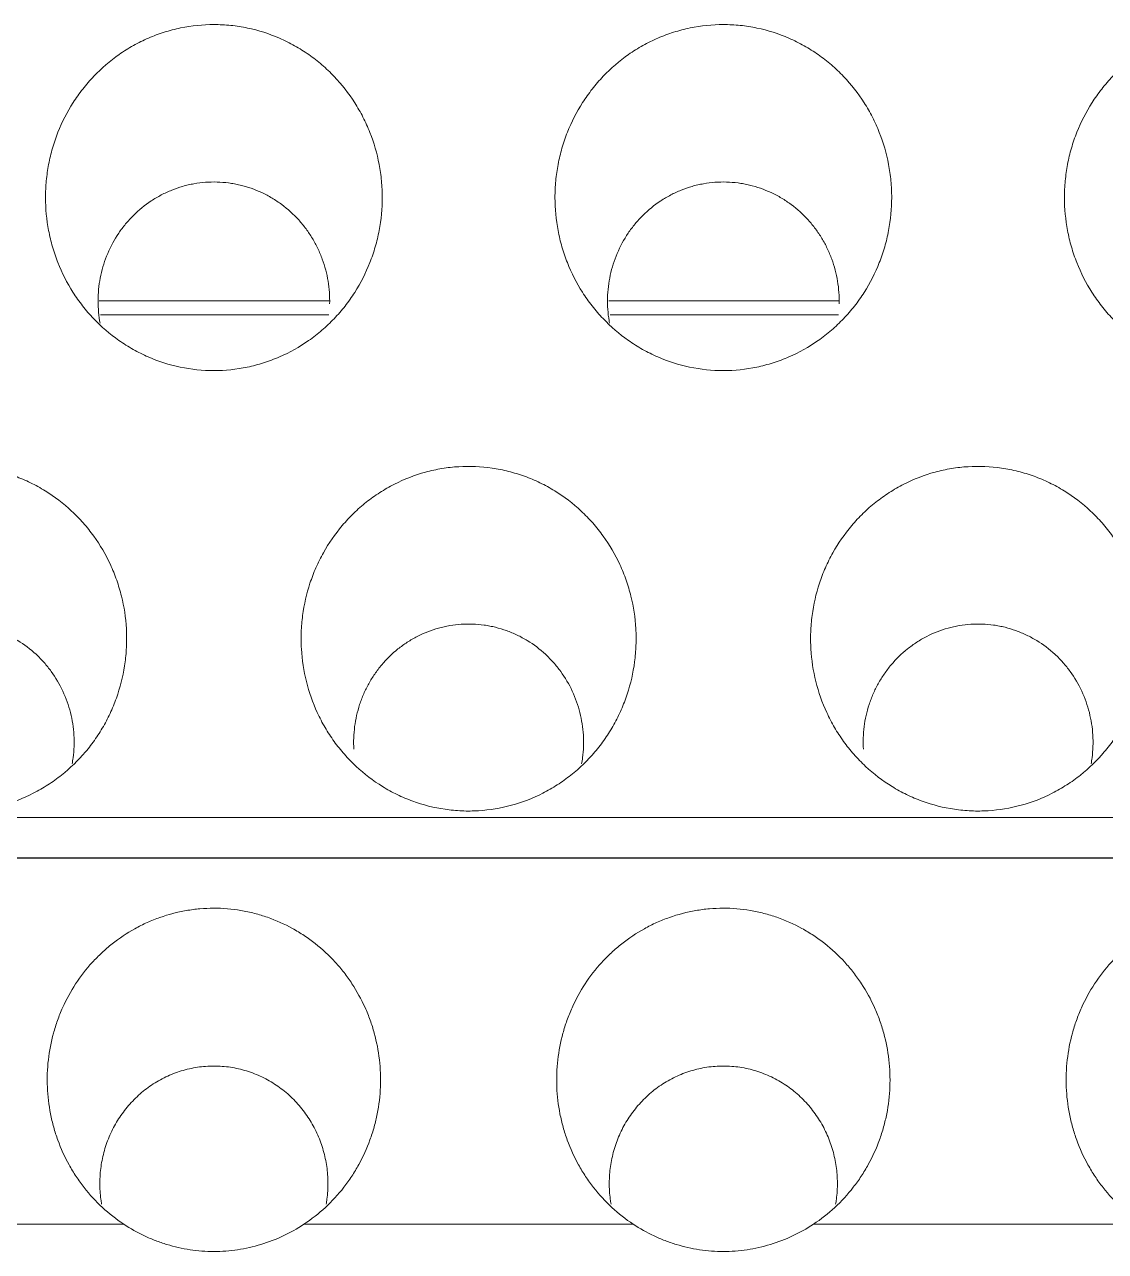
# Model space of a CAD drawing. Header units: inches. Extents: x 3778 to 56227, y -16914 to 35091.
# Drawn here: x 42400.6 to 42406.94, y -12661.26 to -12654.06 of the extents above; entities that cross this region are included whole.
import ezdxf

# ---------------------------------------------------------------- set-up
doc = ezdxf.new("R2010")
doc.units = ezdxf.units.IN
doc.header["$LTSCALE"] = 100
doc.header["$MEASUREMENT"] = 0
doc.linetypes.add('DH-HID2', pattern=[1.2, 0.8, -0.4])
doc.layers.add('2-con', color=2, linetype='Continuous')
doc.layers.add('FU-FURM', color=251, linetype='DH-HID2')
doc.layers.add('mark-B', color=2, linetype='Continuous', lineweight=20)

# ---------------------------------------------------------------- blocks, each defined once
blk = doc.blocks.new('cjscjdeh')
at = {"layer": 'FU-FURM', "color": 8}
blk.add_line((149349.5168, 68184.8848), (151549.5168, 68184.8848), dxfattribs=at)
blk = doc.blocks.new('무풍1WAY 대형')
at = {"layer": 'mark-B'}
for p, q in [((289.2596, -420.2368), (-384.8363, -420.2368)), ((278.6738, -423.1851), (280.0119, -423.1851)), ((281.6615, -423.1851), (282.9996, -423.1851)), ((280.0201, -423.2677), (278.6698, -423.2677)), ((283.0075, -423.2677), (281.6572, -423.2677))]:
    blk.add_line(p, q, dxfattribs=at)
for points, knots in [([(279.8761, -417.8514), (279.8375, -417.8259), (279.797, -417.8031), (279.7335, -417.7731), (279.7118, -417.7639), (279.6682, -417.7471), (279.6461, -417.7395), (279.5795, -417.7194), (279.5342, -417.7092), (279.465, -417.6989), (279.4417, -417.6963), (279.3947, -417.6928), (279.3713, -417.6919), (279.3013, -417.6919), (279.2549, -417.6954), (279.1859, -417.7056), (279.163, -417.7099), (279.1173, -417.7201), (279.0945, -417.7261), (279.0272, -417.7465), (278.9404, -417.78), (278.8593, -417.8255), (278.8201, -417.8514)], [0, 0, 0, 0, 0.125, 0.125, 0.1875, 0.1875, 0.25, 0.25, 0.375, 0.375, 0.4375, 0.4375, 0.5, 0.5, 0.625, 0.625, 0.6875, 0.6875, 0.75, 0.75, 0.875, 1, 1, 1, 1]), ([(282.8637, -417.8514), (282.8251, -417.8259), (282.7846, -417.8031), (282.721, -417.7731), (282.6993, -417.7639), (282.6557, -417.7471), (282.6337, -417.7395), (282.567, -417.7194), (282.5217, -417.7092), (282.4525, -417.6989), (282.4293, -417.6963), (282.3823, -417.6928), (282.3588, -417.6919), (282.2888, -417.6919), (282.2425, -417.6954), (282.1734, -417.7056), (282.1505, -417.7099), (282.1049, -417.7201), (282.082, -417.7261), (282.0147, -417.7465), (281.9279, -417.78), (281.8468, -417.8255), (281.8077, -417.8514)], [0, 0, 0, 0, 0.125, 0.125, 0.1875, 0.1875, 0.25, 0.25, 0.375, 0.375, 0.4375, 0.4375, 0.5, 0.5, 0.625, 0.625, 0.6875, 0.6875, 0.75, 0.75, 0.875, 1, 1, 1, 1]), ([(276.8886, -417.8514), (276.9336, -417.8812), (276.9754, -417.9141), (277.0529, -417.986), (277.0887, -418.0249), (277.1378, -418.0876), (277.1535, -418.1094), (277.1831, -418.1541), (277.1969, -418.177), (277.2355, -418.2467), (277.2574, -418.2949), (277.2847, -418.3697), (277.2928, -418.3951), (277.3072, -418.4466), (277.3133, -418.4726), (277.3287, -418.5507), (277.3349, -418.6032), (277.3381, -418.6825), (277.3382, -418.709), (277.3363, -418.7623), (277.3343, -418.789), (277.3253, -418.8683), (277.3153, -418.9202), (277.2944, -418.9967), (277.2865, -419.0219), (277.273, -419.0594), (277.2683, -419.0719), (277.2583, -419.0966), (277.2531, -419.109), (277.2256, -419.17), (277.2001, -419.2166), (277.1422, -419.3051), (277.1098, -419.3472), (277.0646, -419.3967), (277.0554, -419.4065), (277.0365, -419.4256), (277.0077, -419.4536), (276.9775, -419.4796), (276.915, -419.5291), (276.8708, -419.5587), (276.8004, -419.5977), (276.7762, -419.6098), (276.7272, -419.6319), (276.7023, -419.6418), (276.6268, -419.6684), (276.5752, -419.6819), (276.5091, -419.6933), (276.4958, -419.6953), (276.469, -419.6988), (276.4555, -419.7003), (276.4152, -419.7037), (276.3884, -419.7049), (276.3082, -419.705), (276.255, -419.7006), (276.1888, -419.6894), (276.1756, -419.6868), (276.1492, -419.6812), (276.136, -419.6781), (276.0969, -419.668), (276.0712, -419.6602), (275.9956, -419.6337), (275.9469, -419.612), (275.8764, -419.5732), (275.8532, -419.5591), (275.8085, -419.5294), (275.7868, -419.5137), (275.7241, -419.4642), (275.6852, -419.428), (275.631, -419.3688), (275.6137, -419.3482), (275.5808, -419.3059), (275.5653, -419.2842), (275.5217, -419.2177), (275.4961, -419.1712), (275.4688, -419.1105), (275.4635, -419.0983), (275.4535, -419.0735), (275.4487, -419.0609), (275.4351, -419.0232), (275.4271, -418.9979), (275.4061, -418.9212), (275.396, -418.8693), (275.387, -418.7903), (275.385, -418.7638), (275.383, -418.7103), (275.383, -418.6836), (275.3862, -418.6041), (275.3923, -418.5517), (275.4076, -418.4738), (275.4137, -418.448), (275.4279, -418.3966), (275.4361, -418.371), (275.4634, -418.2959), (275.4852, -418.2477), (275.5236, -418.1782), (275.5373, -418.1555), (275.5592, -418.1221), (275.5668, -418.1112), (275.5824, -418.0894), (275.5904, -418.0786), (275.6317, -418.0257), (275.6677, -417.9865), (275.7457, -417.9142), (275.7876, -417.8812), (275.8326, -417.8514)], [0, 0, 0, 0, 0.03125, 0.03125, 0.0625, 0.0625, 0.078125, 0.078125, 0.09375, 0.09375, 0.125, 0.125, 0.140625, 0.140625, 0.15625, 0.15625, 0.1875, 0.1875, 0.203125, 0.203125, 0.21875, 0.21875, 0.25, 0.25, 0.265625, 0.265625, 0.273438, 0.273438, 0.28125, 0.28125, 0.3125, 0.3125, 0.34375, 0.34375, 0.351563, 0.351563, 0.359375, 0.375, 0.375, 0.40625, 0.40625, 0.421875, 0.421875, 0.4375, 0.4375, 0.46875, 0.46875, 0.476562, 0.476562, 0.484375, 0.484375, 0.5, 0.5, 0.53125, 0.53125, 0.539062, 0.539062, 0.546875, 0.546875, 0.5625, 0.5625, 0.59375, 0.59375, 0.609375, 0.609375, 0.625, 0.625, 0.65625, 0.65625, 0.671875, 0.671875, 0.6875, 0.6875, 0.71875, 0.71875, 0.726562, 0.726562, 0.734375, 0.734375, 0.75, 0.75, 0.78125, 0.78125, 0.796875, 0.796875, 0.8125, 0.8125, 0.84375, 0.84375, 0.859375, 0.859375, 0.875, 0.875, 0.90625, 0.90625, 0.921875, 0.921875, 0.929687, 0.929687, 0.9375, 0.9375, 0.96875, 0.96875, 1, 1, 1, 1]), ([(279.8761, -417.8514), (279.9212, -417.8812), (279.9629, -417.9141), (280.0405, -417.986), (280.0762, -418.0249), (280.1254, -418.0876), (280.141, -418.1094), (280.1706, -418.1541), (280.1844, -418.177), (280.223, -418.2467), (280.2449, -418.2949), (280.2722, -418.3697), (280.2804, -418.3951), (280.2947, -418.4466), (280.3009, -418.4726), (280.3163, -418.5507), (280.3224, -418.6032), (280.3257, -418.6825), (280.3258, -418.709), (280.3239, -418.7623), (280.3219, -418.789), (280.3129, -418.8683), (280.3029, -418.9202), (280.282, -418.9967), (280.274, -419.0219), (280.2606, -419.0594), (280.2559, -419.0719), (280.2459, -419.0966), (280.2406, -419.109), (280.2132, -419.17), (280.1877, -419.2166), (280.1297, -419.3051), (280.0973, -419.3472), (280.0522, -419.3967), (280.0429, -419.4065), (280.0241, -419.4256), (279.9953, -419.4536), (279.965, -419.4796), (279.9025, -419.5291), (279.8583, -419.5587), (279.788, -419.5977), (279.7637, -419.6098), (279.7147, -419.6319), (279.6899, -419.6418), (279.6144, -419.6684), (279.5628, -419.6819), (279.4967, -419.6933), (279.4834, -419.6953), (279.4566, -419.6988), (279.4431, -419.7003), (279.4028, -419.7037), (279.376, -419.7049), (279.2958, -419.705), (279.2426, -419.7006), (279.1764, -419.6894), (279.1631, -419.6868), (279.1367, -419.6812), (279.1235, -419.6781), (279.0844, -419.668), (279.0588, -419.6602), (278.9831, -419.6337), (278.9344, -419.612), (278.8639, -419.5732), (278.8408, -419.5591), (278.796, -419.5294), (278.7744, -419.5137), (278.7117, -419.4642), (278.6727, -419.428), (278.6186, -419.3688), (278.6012, -419.3482), (278.5684, -419.3059), (278.5529, -419.2842), (278.5092, -419.2177), (278.4837, -419.1712), (278.4563, -419.1105), (278.4511, -419.0983), (278.441, -419.0735), (278.4363, -419.0609), (278.4227, -419.0232), (278.4147, -418.9979), (278.3936, -418.9212), (278.3836, -418.8693), (278.3745, -418.7903), (278.3725, -418.7638), (278.3705, -418.7103), (278.3706, -418.6836), (278.3737, -418.6041), (278.3799, -418.5517), (278.3951, -418.4738), (278.4012, -418.448), (278.4154, -418.3966), (278.4236, -418.371), (278.4509, -418.2959), (278.4728, -418.2477), (278.5111, -418.1782), (278.5248, -418.1555), (278.5468, -418.1221), (278.5543, -418.1112), (278.5699, -418.0894), (278.578, -418.0786), (278.6193, -418.0257), (278.6553, -417.9865), (278.7332, -417.9142), (278.7751, -417.8812), (278.8201, -417.8514)], [0, 0, 0, 0, 0.03125, 0.03125, 0.0625, 0.0625, 0.078125, 0.078125, 0.09375, 0.09375, 0.125, 0.125, 0.140625, 0.140625, 0.15625, 0.15625, 0.1875, 0.1875, 0.203125, 0.203125, 0.21875, 0.21875, 0.25, 0.25, 0.265625, 0.265625, 0.273438, 0.273438, 0.28125, 0.28125, 0.3125, 0.3125, 0.34375, 0.34375, 0.351563, 0.351563, 0.359375, 0.375, 0.375, 0.40625, 0.40625, 0.421875, 0.421875, 0.4375, 0.4375, 0.46875, 0.46875, 0.476563, 0.476563, 0.484375, 0.484375, 0.5, 0.5, 0.53125, 0.53125, 0.539062, 0.539062, 0.546875, 0.546875, 0.5625, 0.5625, 0.59375, 0.59375, 0.609375, 0.609375, 0.625, 0.625, 0.65625, 0.65625, 0.671875, 0.671875, 0.6875, 0.6875, 0.71875, 0.71875, 0.726562, 0.726562, 0.734375, 0.734375, 0.75, 0.75, 0.78125, 0.78125, 0.796875, 0.796875, 0.8125, 0.8125, 0.84375, 0.84375, 0.859375, 0.859375, 0.875, 0.875, 0.90625, 0.90625, 0.921875, 0.921875, 0.929687, 0.929687, 0.9375, 0.9375, 0.96875, 0.96875, 1, 1, 1, 1]), ([(282.8637, -417.8514), (282.9087, -417.8812), (282.9505, -417.9141), (283.028, -417.986), (283.0638, -418.0249), (283.1129, -418.0876), (283.1286, -418.1094), (283.1582, -418.1541), (283.172, -418.177), (283.2106, -418.2467), (283.2325, -418.2949), (283.2598, -418.3697), (283.2679, -418.3951), (283.2823, -418.4466), (283.2884, -418.4726), (283.3038, -418.5507), (283.31, -418.6032), (283.3132, -418.6825), (283.3133, -418.709), (283.3114, -418.7623), (283.3094, -418.789), (283.3004, -418.8683), (283.2904, -418.9202), (283.2695, -418.9967), (283.2616, -419.0219), (283.2481, -419.0594), (283.2434, -419.0719), (283.2334, -419.0966), (283.2282, -419.109), (283.2007, -419.17), (283.1752, -419.2166), (283.1173, -419.3051), (283.0849, -419.3472), (283.0397, -419.3967), (283.0305, -419.4065), (283.0116, -419.4256), (282.9828, -419.4536), (282.9526, -419.4796), (282.8901, -419.5291), (282.8459, -419.5587), (282.7755, -419.5977), (282.7513, -419.6098), (282.7023, -419.6319), (282.6774, -419.6418), (282.6019, -419.6684), (282.5503, -419.6819), (282.4842, -419.6933), (282.4709, -419.6953), (282.4441, -419.6988), (282.4306, -419.7003), (282.3903, -419.7037), (282.3635, -419.7049), (282.2833, -419.705), (282.2301, -419.7006), (282.1639, -419.6894), (282.1507, -419.6868), (282.1243, -419.6812), (282.1111, -419.6781), (282.0719, -419.668), (282.0463, -419.6602), (281.9707, -419.6337), (281.9219, -419.612), (281.8515, -419.5732), (281.8283, -419.5591), (281.7836, -419.5294), (281.7619, -419.5137), (281.6992, -419.4642), (281.6603, -419.428), (281.6061, -419.3688), (281.5888, -419.3482), (281.5559, -419.3059), (281.5404, -419.2842), (281.4967, -419.2177), (281.4712, -419.1712), (281.4439, -419.1105), (281.4386, -419.0983), (281.4286, -419.0735), (281.4238, -419.0609), (281.4102, -419.0232), (281.4022, -418.9979), (281.3812, -418.9212), (281.3711, -418.8693), (281.3621, -418.7903), (281.3601, -418.7638), (281.3581, -418.7103), (281.3581, -418.6836), (281.3613, -418.6041), (281.3674, -418.5517), (281.3827, -418.4738), (281.3888, -418.448), (281.403, -418.3966), (281.4112, -418.371), (281.4385, -418.2959), (281.4603, -418.2477), (281.4987, -418.1782), (281.5124, -418.1555), (281.5343, -418.1221), (281.5419, -418.1112), (281.5575, -418.0894), (281.5655, -418.0786), (281.6068, -418.0257), (281.6428, -417.9865), (281.7208, -417.9142), (281.7627, -417.8812), (281.8077, -417.8514)], [0, 0, 0, 0, 0.03125, 0.03125, 0.0625, 0.0625, 0.078125, 0.078125, 0.09375, 0.09375, 0.125, 0.125, 0.140625, 0.140625, 0.15625, 0.15625, 0.1875, 0.1875, 0.203125, 0.203125, 0.21875, 0.21875, 0.25, 0.25, 0.265625, 0.265625, 0.273437, 0.273437, 0.28125, 0.28125, 0.3125, 0.3125, 0.34375, 0.34375, 0.351562, 0.351562, 0.359375, 0.375, 0.375, 0.40625, 0.40625, 0.421875, 0.421875, 0.4375, 0.4375, 0.46875, 0.46875, 0.476562, 0.476562, 0.484375, 0.484375, 0.5, 0.5, 0.53125, 0.53125, 0.539063, 0.539063, 0.546875, 0.546875, 0.5625, 0.5625, 0.59375, 0.59375, 0.609375, 0.609375, 0.625, 0.625, 0.65625, 0.65625, 0.671875, 0.671875, 0.6875, 0.6875, 0.71875, 0.71875, 0.726563, 0.726563, 0.734375, 0.734375, 0.75, 0.75, 0.78125, 0.78125, 0.796875, 0.796875, 0.8125, 0.8125, 0.84375, 0.84375, 0.859375, 0.859375, 0.875, 0.875, 0.90625, 0.90625, 0.921875, 0.921875, 0.929688, 0.929688, 0.9375, 0.9375, 0.96875, 0.96875, 1, 1, 1, 1]), ([(278.6897, -417.969), (278.688, -417.9789), (278.6865, -417.9889), (278.6811, -418.0306), (278.6791, -418.0625), (278.6794, -418.1103), (278.68, -418.1263), (278.6823, -418.1583), (278.6841, -418.1744), (278.6909, -418.2223), (278.7042, -418.2849), (278.7258, -418.345), (278.7452, -418.3891), (278.7522, -418.4037), (278.7672, -418.4323), (278.7752, -418.4463), (278.8004, -418.4872), (278.8191, -418.5132), (278.8497, -418.5502), (278.8604, -418.5622), (278.8827, -418.5854), (278.8943, -418.5968), (278.9304, -418.6295), (278.9811, -418.6691), (279.0369, -418.7011), (279.0807, -418.7221), (279.0957, -418.7286), (279.126, -418.7404), (279.1412, -418.7458), (279.1875, -418.76), (279.2189, -418.7672), (279.2668, -418.7744), (279.2829, -418.7763), (279.3154, -418.7787), (279.3317, -418.7793), (279.3804, -418.7793), (279.4125, -418.7769), (279.4604, -418.7698), (279.4763, -418.7668), (279.5079, -418.7596), (279.5237, -418.7554), (279.5704, -418.7411), (279.6305, -418.7175), (279.6865, -418.6856), (279.727, -418.6584), (279.7402, -418.6488), (279.7656, -418.6289), (279.7779, -418.6186), (279.8137, -418.5862), (279.8359, -418.563), (279.8667, -418.5258), (279.8767, -418.513), (279.8955, -418.4867), (279.9045, -418.4733), (279.9297, -418.4323), (279.9446, -418.404), (279.9639, -418.36), (279.9698, -418.3451), (279.9808, -418.3148), (279.9857, -418.2993), (279.9989, -418.2529), (280.0121, -418.1903), (280.0168, -418.1266), (280.0171, -418.0783), (280.0166, -418.0621), (280.0146, -418.03), (280.0131, -418.0141), (280.0098, -417.9888), (280.0083, -417.9793), (280.0067, -417.9699)], [0, 0, 0, 0, 0.012778, 0.012778, 0.053406, 0.053406, 0.07372, 0.07372, 0.094034, 0.094034, 0.134662, 0.175291, 0.175291, 0.195605, 0.195605, 0.215919, 0.215919, 0.256547, 0.256547, 0.276861, 0.276861, 0.297175, 0.297175, 0.337803, 0.378431, 0.378431, 0.398745, 0.398745, 0.419059, 0.419059, 0.459688, 0.459688, 0.480002, 0.480002, 0.500316, 0.500316, 0.540944, 0.540944, 0.561258, 0.561258, 0.581572, 0.581572, 0.6222, 0.662828, 0.662828, 0.683142, 0.683142, 0.703456, 0.703456, 0.744085, 0.744085, 0.764399, 0.764399, 0.784713, 0.784713, 0.825341, 0.825341, 0.845655, 0.845655, 0.865969, 0.865969, 0.906597, 0.947225, 0.947225, 0.967539, 0.967539, 0.987853, 0.987853, 1, 1, 1, 1]), ([(281.6773, -417.969), (281.6755, -417.979), (281.674, -417.9889), (281.6686, -418.0306), (281.6666, -418.0625), (281.6669, -418.1103), (281.6675, -418.1263), (281.6699, -418.1583), (281.6716, -418.1744), (281.6784, -418.2223), (281.6918, -418.2849), (281.7133, -418.345), (281.7327, -418.3891), (281.7397, -418.4037), (281.7548, -418.4323), (281.7627, -418.4463), (281.788, -418.4872), (281.8066, -418.5132), (281.8373, -418.5502), (281.8479, -418.5622), (281.8702, -418.5854), (281.8819, -418.5968), (281.9179, -418.6295), (281.9686, -418.6691), (282.0244, -418.7011), (282.0682, -418.7221), (282.0832, -418.7286), (282.1135, -418.7404), (282.1288, -418.7458), (282.175, -418.76), (282.2064, -418.7672), (282.2543, -418.7744), (282.2704, -418.7763), (282.3029, -418.7787), (282.3193, -418.7793), (282.3679, -418.7793), (282.4001, -418.7769), (282.4479, -418.7698), (282.4638, -418.7668), (282.4954, -418.7596), (282.5112, -418.7554), (282.5579, -418.7411), (282.6181, -418.7175), (282.6741, -418.6856), (282.7146, -418.6584), (282.7277, -418.6488), (282.7532, -418.6289), (282.7655, -418.6186), (282.8012, -418.5862), (282.8234, -418.563), (282.8543, -418.5258), (282.8642, -418.513), (282.8831, -418.4867), (282.892, -418.4733), (282.9173, -418.4323), (282.9321, -418.404), (282.9514, -418.36), (282.9574, -418.3451), (282.9683, -418.3148), (282.9733, -418.2993), (282.9865, -418.2529), (282.9997, -418.1903), (283.0044, -418.1266), (283.0046, -418.0783), (283.0042, -418.0621), (283.0022, -418.03), (283.0006, -418.0141), (282.9973, -417.9888), (282.9959, -417.9793), (282.9943, -417.9699)], [0, 0, 0, 0, 0.012777, 0.012777, 0.053405, 0.053405, 0.073719, 0.073719, 0.094033, 0.094033, 0.134661, 0.175289, 0.175289, 0.195603, 0.195603, 0.215917, 0.215917, 0.256545, 0.256545, 0.276859, 0.276859, 0.297173, 0.297173, 0.337802, 0.37843, 0.37843, 0.398744, 0.398744, 0.419058, 0.419058, 0.459686, 0.459686, 0.48, 0.48, 0.500314, 0.500314, 0.540942, 0.540942, 0.561256, 0.561256, 0.58157, 0.58157, 0.622198, 0.662826, 0.662826, 0.683141, 0.683141, 0.703455, 0.703455, 0.744083, 0.744083, 0.764397, 0.764397, 0.784711, 0.784711, 0.825339, 0.825339, 0.845653, 0.845653, 0.865967, 0.865967, 0.906595, 0.947223, 0.947223, 0.967537, 0.967537, 0.987851, 0.987851, 1, 1, 1, 1]), ([(278.8349, -421.2256), (278.8311, -421.1602), (278.8213, -421.0964), (278.7902, -420.9718), (278.7689, -420.9109), (278.7347, -420.8368), (278.7274, -420.8221), (278.7123, -420.7931), (278.6887, -420.7503), (278.6445, -420.6824), (278.6041, -420.6317), (278.5719, -420.5951), (278.5608, -420.5831), (278.538, -420.5596), (278.5263, -420.5481), (278.4662, -420.492), (278.4144, -420.4525), (278.3314, -420.4013), (278.3028, -420.3856), (278.2584, -420.3641), (278.2434, -420.3573), (278.213, -420.3444), (278.1977, -420.3384), (278.1207, -420.3103), (278.0575, -420.2943), (277.9764, -420.2825), (277.9601, -420.2805), (277.9273, -420.2774), (277.9107, -420.2763), (277.8613, -420.2742), (277.8285, -420.2746), (277.7307, -420.2806), (277.6661, -420.2912), (277.5384, -420.3261), (277.4775, -420.3497), (277.3903, -420.3941), (277.3619, -420.4104), (277.3204, -420.437), (277.3067, -420.4463), (277.28, -420.4654), (277.2669, -420.4753), (277.203, -420.5261), (277.1563, -420.5714), (277.093, -420.6461), (277.0729, -420.6723), (277.0357, -420.726), (277.0014, -420.7812), (276.9725, -420.8392), (276.9464, -420.8986), (276.9347, -420.929), (276.9038, -421.0223), (276.8895, -421.0855), (276.8768, -421.1816), (276.874, -421.2138), (276.8716, -421.2788), (276.8719, -421.3117), (276.8774, -421.4091), (276.887, -421.4729), (276.9104, -421.5671), (276.9197, -421.5983), (276.936, -421.6446), (276.9418, -421.6599), (276.9541, -421.6901), (276.9605, -421.705), (276.9946, -421.7787), (277.0272, -421.8345), (277.0747, -421.9005), (277.0846, -421.9135), (277.105, -421.9391), (277.1156, -421.9518), (277.1481, -421.9887), (277.1708, -422.012), (277.2421, -422.0785), (277.2937, -422.118), (277.3636, -422.1611), (277.3779, -422.1694), (277.4068, -422.1852), (277.4506, -422.2078), (277.5257, -422.2395), (277.588, -422.2587), (277.6357, -422.2708), (277.6517, -422.2744), (277.6841, -422.2808), (277.7004, -422.2837), (277.782, -422.2955), (277.8473, -422.2982), (277.9452, -422.2922), (277.9779, -422.2886), (278.0432, -422.2777), (278.0753, -422.2707), (278.17, -422.2448), (278.2309, -422.2213), (278.3042, -422.184), (278.3188, -422.1761), (278.3473, -422.1597), (278.3894, -422.1342), (278.4556, -422.0867), (278.5045, -422.0438), (278.5515, -421.9982), (278.5741, -421.9741), (278.6374, -421.8992), (278.6743, -421.8459), (278.7139, -421.775), (278.7215, -421.7606), (278.7361, -421.7313), (278.743, -421.7165), (278.7628, -421.6715), (278.7744, -421.6411), (278.8048, -421.5488), (278.8193, -421.4858), (278.832, -421.3889), (278.8348, -421.3562), (278.8372, -421.2909), (278.8368, -421.2583), (278.8349, -421.2256)], [0, 0, 0, 0, 0.03125, 0.03125, 0.0625, 0.0625, 0.070312, 0.070312, 0.078125, 0.09375, 0.109375, 0.109375, 0.117187, 0.117187, 0.125, 0.125, 0.15625, 0.15625, 0.171875, 0.171875, 0.179687, 0.179687, 0.1875, 0.1875, 0.21875, 0.21875, 0.226562, 0.226562, 0.234375, 0.234375, 0.25, 0.25, 0.28125, 0.28125, 0.3125, 0.3125, 0.328125, 0.328125, 0.335937, 0.335937, 0.34375, 0.34375, 0.375, 0.375, 0.390625, 0.390625, 0.40625, 0.421875, 0.421875, 0.4375, 0.4375, 0.46875, 0.46875, 0.484375, 0.484375, 0.5, 0.5, 0.53125, 0.53125, 0.546875, 0.546875, 0.554687, 0.554687, 0.5625, 0.5625, 0.59375, 0.59375, 0.601562, 0.601562, 0.609375, 0.609375, 0.625, 0.625, 0.65625, 0.65625, 0.664062, 0.664062, 0.671875, 0.6875, 0.703125, 0.703125, 0.710937, 0.710937, 0.71875, 0.71875, 0.75, 0.75, 0.765625, 0.765625, 0.78125, 0.78125, 0.8125, 0.8125, 0.820312, 0.820312, 0.828125, 0.84375, 0.859375, 0.859375, 0.875, 0.875, 0.90625, 0.90625, 0.914062, 0.914062, 0.921875, 0.921875, 0.9375, 0.9375, 0.96875, 0.96875, 0.984375, 0.984375, 1, 1, 1, 1]), ([(281.8225, -421.2256), (281.8187, -421.1602), (281.8089, -421.0964), (281.7778, -420.9718), (281.7565, -420.9109), (281.7222, -420.8368), (281.715, -420.8221), (281.6999, -420.7931), (281.6762, -420.7503), (281.632, -420.6824), (281.5917, -420.6317), (281.5594, -420.5951), (281.5484, -420.5831), (281.5256, -420.5596), (281.5138, -420.5481), (281.4537, -420.492), (281.402, -420.4525), (281.3189, -420.4013), (281.2903, -420.3856), (281.246, -420.3641), (281.2309, -420.3573), (281.2005, -420.3444), (281.1852, -420.3384), (281.1083, -420.3103), (281.045, -420.2943), (280.964, -420.2825), (280.9477, -420.2805), (280.9148, -420.2774), (280.8983, -420.2763), (280.8488, -420.2742), (280.8161, -420.2746), (280.7182, -420.2806), (280.6537, -420.2912), (280.526, -420.3261), (280.465, -420.3497), (280.3778, -420.3941), (280.3494, -420.4104), (280.3079, -420.437), (280.2942, -420.4463), (280.2675, -420.4654), (280.2545, -420.4753), (280.1905, -420.5261), (280.1439, -420.5714), (280.0805, -420.6461), (280.0604, -420.6723), (280.0233, -420.726), (279.9889, -420.7812), (279.9601, -420.8392), (279.9339, -420.8986), (279.9222, -420.929), (279.8914, -421.0223), (279.877, -421.0855), (279.8643, -421.1816), (279.8616, -421.2138), (279.8591, -421.2788), (279.8594, -421.3117), (279.8649, -421.4091), (279.8746, -421.4729), (279.898, -421.5671), (279.9073, -421.5983), (279.9235, -421.6446), (279.9294, -421.6599), (279.9416, -421.6901), (279.9481, -421.705), (279.9822, -421.7787), (280.0147, -421.8345), (280.0623, -421.9005), (280.0721, -421.9135), (280.0926, -421.9391), (280.1031, -421.9518), (280.1356, -421.9887), (280.1584, -422.012), (280.2296, -422.0785), (280.2813, -422.118), (280.3512, -422.1611), (280.3655, -422.1694), (280.3944, -422.1852), (280.4381, -422.2078), (280.5132, -422.2395), (280.5756, -422.2587), (280.6232, -422.2708), (280.6393, -422.2744), (280.6716, -422.2808), (280.688, -422.2837), (280.7695, -422.2955), (280.8348, -422.2982), (280.9328, -422.2922), (280.9654, -422.2886), (281.0308, -422.2777), (281.0629, -422.2707), (281.1575, -422.2448), (281.2184, -422.2213), (281.2918, -422.184), (281.3064, -422.1761), (281.3349, -422.1597), (281.3769, -422.1342), (281.4431, -422.0867), (281.4921, -422.0438), (281.5391, -421.9982), (281.5616, -421.9741), (281.625, -421.8992), (281.6618, -421.8459), (281.7015, -421.775), (281.7091, -421.7606), (281.7236, -421.7313), (281.7306, -421.7165), (281.7503, -421.6715), (281.7619, -421.6411), (281.7924, -421.5488), (281.8068, -421.4858), (281.8196, -421.3889), (281.8223, -421.3562), (281.8247, -421.2909), (281.8244, -421.2583), (281.8225, -421.2256)], [0, 0, 0, 0, 0.03125, 0.03125, 0.0625, 0.0625, 0.070312, 0.070312, 0.078125, 0.09375, 0.109375, 0.109375, 0.117187, 0.117187, 0.125, 0.125, 0.15625, 0.15625, 0.171875, 0.171875, 0.179687, 0.179687, 0.1875, 0.1875, 0.21875, 0.21875, 0.226562, 0.226562, 0.234375, 0.234375, 0.25, 0.25, 0.28125, 0.28125, 0.3125, 0.3125, 0.328125, 0.328125, 0.335937, 0.335937, 0.34375, 0.34375, 0.375, 0.375, 0.390625, 0.390625, 0.40625, 0.421875, 0.421875, 0.4375, 0.4375, 0.46875, 0.46875, 0.484375, 0.484375, 0.5, 0.5, 0.53125, 0.53125, 0.546875, 0.546875, 0.554687, 0.554687, 0.5625, 0.5625, 0.59375, 0.59375, 0.601562, 0.601562, 0.609375, 0.609375, 0.625, 0.625, 0.65625, 0.65625, 0.664062, 0.664062, 0.671875, 0.6875, 0.703125, 0.703125, 0.710937, 0.710937, 0.71875, 0.71875, 0.75, 0.75, 0.765625, 0.765625, 0.78125, 0.78125, 0.8125, 0.8125, 0.820312, 0.820312, 0.828125, 0.84375, 0.859375, 0.859375, 0.875, 0.875, 0.90625, 0.90625, 0.914062, 0.914062, 0.921875, 0.921875, 0.9375, 0.9375, 0.96875, 0.96875, 0.984375, 0.984375, 1, 1, 1, 1]), ([(284.81, -421.2256), (284.8062, -421.1602), (284.7964, -421.0964), (284.7653, -420.9718), (284.744, -420.9109), (284.7098, -420.8368), (284.7025, -420.8221), (284.6874, -420.7931), (284.6638, -420.7503), (284.6196, -420.6824), (284.5792, -420.6317), (284.547, -420.5951), (284.5359, -420.5831), (284.5131, -420.5596), (284.5014, -420.5481), (284.4413, -420.492), (284.3895, -420.4525), (284.3065, -420.4013), (284.2779, -420.3856), (284.2335, -420.3641), (284.2185, -420.3573), (284.1881, -420.3444), (284.1728, -420.3384), (284.0958, -420.3103), (284.0326, -420.2943), (283.9515, -420.2825), (283.9352, -420.2805), (283.9024, -420.2774), (283.8858, -420.2763), (283.8364, -420.2742), (283.8036, -420.2746), (283.7058, -420.2806), (283.6412, -420.2912), (283.5135, -420.3261), (283.4526, -420.3497), (283.3654, -420.3941), (283.337, -420.4104), (283.2955, -420.437), (283.2818, -420.4463), (283.2551, -420.4654), (283.242, -420.4753), (283.1781, -420.5261), (283.1314, -420.5714), (283.0681, -420.6461), (283.048, -420.6723), (283.0108, -420.726), (282.9765, -420.7812), (282.9476, -420.8392), (282.9215, -420.8986), (282.9098, -420.929), (282.8789, -421.0223), (282.8646, -421.0855), (282.8519, -421.1816), (282.8491, -421.2138), (282.8467, -421.2788), (282.847, -421.3117), (282.8525, -421.4091), (282.8621, -421.4729), (282.8855, -421.5671), (282.8948, -421.5983), (282.9111, -421.6446), (282.9169, -421.6599), (282.9292, -421.6901), (282.9356, -421.705), (282.9697, -421.7787), (283.0023, -421.8345), (283.0498, -421.9005), (283.0597, -421.9135), (283.0801, -421.9391), (283.0907, -421.9518), (283.1232, -421.9887), (283.1459, -422.012), (283.2172, -422.0785), (283.2688, -422.118), (283.3387, -422.1611), (283.353, -422.1694), (283.3819, -422.1852), (283.4257, -422.2078), (283.5008, -422.2395), (283.5631, -422.2587), (283.6108, -422.2708), (283.6268, -422.2744), (283.6592, -422.2808), (283.6755, -422.2837), (283.7571, -422.2955), (283.8223, -422.2982), (283.9203, -422.2922), (283.953, -422.2886), (284.0183, -422.2777), (284.0504, -422.2707), (284.1451, -422.2448), (284.206, -422.2213), (284.2793, -422.184), (284.2939, -422.1761), (284.3224, -422.1597), (284.3645, -422.1342), (284.4307, -422.0867), (284.4796, -422.0438), (284.5266, -421.9982), (284.5492, -421.9741), (284.6125, -421.8992), (284.6494, -421.8459), (284.689, -421.775), (284.6966, -421.7606), (284.7112, -421.7313), (284.7181, -421.7165), (284.7379, -421.6715), (284.7495, -421.6411), (284.7799, -421.5488), (284.7944, -421.4858), (284.8071, -421.3889), (284.8099, -421.3562), (284.8122, -421.2909), (284.8119, -421.2583), (284.81, -421.2256)], [0, 0, 0, 0, 0.03125, 0.03125, 0.0625, 0.0625, 0.070313, 0.070313, 0.078125, 0.09375, 0.109375, 0.109375, 0.117188, 0.117188, 0.125, 0.125, 0.15625, 0.15625, 0.171875, 0.171875, 0.179688, 0.179688, 0.1875, 0.1875, 0.21875, 0.21875, 0.226563, 0.226563, 0.234375, 0.234375, 0.25, 0.25, 0.28125, 0.28125, 0.3125, 0.3125, 0.328125, 0.328125, 0.335938, 0.335938, 0.34375, 0.34375, 0.375, 0.375, 0.390625, 0.390625, 0.40625, 0.421875, 0.421875, 0.4375, 0.4375, 0.46875, 0.46875, 0.484375, 0.484375, 0.5, 0.5, 0.53125, 0.53125, 0.546875, 0.546875, 0.554687, 0.554687, 0.5625, 0.5625, 0.59375, 0.59375, 0.601562, 0.601562, 0.609375, 0.609375, 0.625, 0.625, 0.65625, 0.65625, 0.664062, 0.664062, 0.671875, 0.6875, 0.703125, 0.703125, 0.710937, 0.710937, 0.71875, 0.71875, 0.75, 0.75, 0.765625, 0.765625, 0.78125, 0.78125, 0.8125, 0.8125, 0.820312, 0.820312, 0.828125, 0.84375, 0.859375, 0.859375, 0.875, 0.875, 0.90625, 0.90625, 0.914062, 0.914062, 0.921875, 0.921875, 0.9375, 0.9375, 0.96875, 0.96875, 0.984375, 0.984375, 1, 1, 1, 1]), ([(278.5272, -420.6368), (278.5298, -420.6816), (278.5265, -420.7702), (278.5072, -420.8565), (278.4898, -420.9097), (278.486, -420.9203), (278.4781, -420.9412), (278.4654, -420.9723), (278.4408, -421.0221), (278.4175, -421.0599), (278.3986, -421.0874), (278.392, -421.0965), (278.3784, -421.1143), (278.3714, -421.1232), (278.3351, -421.1663), (278.3032, -421.1974), (278.251, -421.2392), (278.2329, -421.2523), (278.1952, -421.2768), (278.1755, -421.2882), (278.1155, -421.3191), (278.0739, -421.3354), (278.0198, -421.3504), (278.0089, -421.3532), (277.9868, -421.3581), (277.9757, -421.3603), (277.9422, -421.366), (277.9198, -421.3687), (277.8527, -421.3731), (277.8078, -421.3715), (277.7517, -421.3636), (277.7405, -421.3617), (277.7183, -421.3574), (277.6853, -421.3501), (277.6317, -421.3338), (277.5903, -421.3165), (277.5598, -421.3019), (277.5497, -421.2968), (277.5298, -421.286), (277.52, -421.2804), (277.4721, -421.2511), (277.4365, -421.2241), (277.3954, -421.1861), (277.3873, -421.1782), (277.3715, -421.1621), (277.3638, -421.1538), (277.3415, -421.1286), (277.3275, -421.1112), (277.2882, -421.0571), (277.2656, -421.0187), (277.2276, -420.9371), (277.2127, -420.8952), (277.1965, -420.8306), (277.1921, -420.8088), (277.1852, -420.7647), (277.1829, -420.7423), (277.1789, -420.6755), (277.1805, -420.6312), (277.1877, -420.5752), (277.1895, -420.5633), (277.1916, -420.5514)], [0, 0, 0, 0, 0.057902, 0.115804, 0.115804, 0.13028, 0.13028, 0.144755, 0.173707, 0.202658, 0.202658, 0.217133, 0.217133, 0.231609, 0.231609, 0.289511, 0.289511, 0.318462, 0.318462, 0.347413, 0.347413, 0.405315, 0.405315, 0.419791, 0.419791, 0.434266, 0.434266, 0.463218, 0.463218, 0.52112, 0.52112, 0.535595, 0.535595, 0.550071, 0.579022, 0.607973, 0.607973, 0.622449, 0.622449, 0.636924, 0.636924, 0.694826, 0.694826, 0.709302, 0.709302, 0.723777, 0.723777, 0.752728, 0.752728, 0.810631, 0.810631, 0.868533, 0.868533, 0.897484, 0.897484, 0.926435, 0.926435, 0.984337, 0.984337, 1, 1, 1, 1]), ([(281.5148, -420.6368), (281.5174, -420.6816), (281.5141, -420.7702), (281.4947, -420.8565), (281.4774, -420.9097), (281.4736, -420.9203), (281.4656, -420.9412), (281.453, -420.9723), (281.4284, -421.0221), (281.405, -421.0599), (281.3861, -421.0874), (281.3796, -421.0965), (281.366, -421.1143), (281.3589, -421.1232), (281.3227, -421.1663), (281.2908, -421.1974), (281.2386, -421.2392), (281.2205, -421.2523), (281.1827, -421.2768), (281.163, -421.2882), (281.103, -421.3191), (281.0614, -421.3354), (281.0073, -421.3504), (280.9964, -421.3532), (280.9744, -421.3581), (280.9632, -421.3603), (280.9297, -421.366), (280.9074, -421.3687), (280.8402, -421.3731), (280.7954, -421.3715), (280.7392, -421.3636), (280.728, -421.3617), (280.7059, -421.3574), (280.6729, -421.3501), (280.6193, -421.3338), (280.5779, -421.3165), (280.5473, -421.3019), (280.5372, -421.2968), (280.5174, -421.286), (280.5076, -421.2804), (280.4596, -421.2511), (280.424, -421.2241), (280.3829, -421.1861), (280.3749, -421.1782), (280.3591, -421.1621), (280.3514, -421.1538), (280.329, -421.1286), (280.315, -421.1112), (280.2758, -421.0571), (280.2532, -421.0187), (280.2151, -420.9371), (280.2003, -420.8952), (280.184, -420.8306), (280.1796, -420.8088), (280.1728, -420.7647), (280.1704, -420.7423), (280.1665, -420.6755), (280.168, -420.6312), (280.1752, -420.5752), (280.177, -420.5633), (280.1792, -420.5514)], [0, 0, 0, 0, 0.057902, 0.115804, 0.115804, 0.13028, 0.13028, 0.144755, 0.173707, 0.202658, 0.202658, 0.217133, 0.217133, 0.231609, 0.231609, 0.289511, 0.289511, 0.318462, 0.318462, 0.347413, 0.347413, 0.405315, 0.405315, 0.419791, 0.419791, 0.434266, 0.434266, 0.463218, 0.463218, 0.52112, 0.52112, 0.535595, 0.535595, 0.550071, 0.579022, 0.607973, 0.607973, 0.622449, 0.622449, 0.636924, 0.636924, 0.694826, 0.694826, 0.709302, 0.709302, 0.723777, 0.723777, 0.752728, 0.752728, 0.810631, 0.810631, 0.868533, 0.868533, 0.897484, 0.897484, 0.926435, 0.926435, 0.984337, 0.984337, 1, 1, 1, 1]), ([(284.5023, -420.6368), (284.5049, -420.6816), (284.5016, -420.7702), (284.4823, -420.8565), (284.4649, -420.9097), (284.4611, -420.9203), (284.4532, -420.9412), (284.4405, -420.9723), (284.4159, -421.0221), (284.3926, -421.0599), (284.3737, -421.0874), (284.3671, -421.0965), (284.3535, -421.1143), (284.3465, -421.1232), (284.3102, -421.1663), (284.2783, -421.1974), (284.2261, -421.2392), (284.208, -421.2523), (284.1703, -421.2768), (284.1506, -421.2882), (284.0906, -421.3191), (284.049, -421.3354), (283.9949, -421.3504), (283.984, -421.3532), (283.9619, -421.3581), (283.9508, -421.3603), (283.9173, -421.366), (283.8949, -421.3687), (283.8278, -421.3731), (283.7829, -421.3715), (283.7268, -421.3636), (283.7156, -421.3617), (283.6934, -421.3574), (283.6604, -421.3501), (283.6068, -421.3338), (283.5654, -421.3165), (283.5349, -421.3019), (283.5248, -421.2968), (283.5049, -421.286), (283.4951, -421.2804), (283.4472, -421.2511), (283.4116, -421.2241), (283.3705, -421.1861), (283.3624, -421.1782), (283.3466, -421.1621), (283.3389, -421.1538), (283.3166, -421.1286), (283.3026, -421.1112), (283.2633, -421.0571), (283.2407, -421.0187), (283.2027, -420.9371), (283.1878, -420.8952), (283.1716, -420.8306), (283.1671, -420.8088), (283.1603, -420.7647), (283.158, -420.7423), (283.154, -420.6755), (283.1556, -420.6312), (283.1628, -420.5752), (283.1646, -420.5633), (283.1667, -420.5514)], [0, 0, 0, 0, 0.057902, 0.115804, 0.115804, 0.13028, 0.13028, 0.144755, 0.173707, 0.202658, 0.202658, 0.217133, 0.217133, 0.231609, 0.231609, 0.289511, 0.289511, 0.318462, 0.318462, 0.347413, 0.347413, 0.405315, 0.405315, 0.419791, 0.419791, 0.434266, 0.434266, 0.463218, 0.463218, 0.52112, 0.52112, 0.535595, 0.535595, 0.550071, 0.579022, 0.607973, 0.607973, 0.622449, 0.622449, 0.636924, 0.636924, 0.694826, 0.694826, 0.709302, 0.709302, 0.723777, 0.723777, 0.752728, 0.752728, 0.810631, 0.810631, 0.868533, 0.868533, 0.897484, 0.897484, 0.926435, 0.926435, 0.984337, 0.984337, 1, 1, 1, 1]), ([(276.3606, -422.8577), (276.294, -422.8577), (276.2287, -422.8646), (276.1324, -422.8846), (276.1005, -422.893), (276.0532, -422.908), (276.0375, -422.9135), (276.0065, -422.9251), (275.9912, -422.9313), (275.9158, -422.9641), (275.8587, -422.9961), (275.7779, -423.0527), (275.7517, -423.0731), (275.7018, -423.116), (275.6544, -423.1611), (275.6118, -423.2105), (275.5815, -423.2491), (275.5717, -423.2622), (275.5528, -423.289), (275.5436, -423.3027), (275.4993, -423.3721), (275.4699, -423.4301), (275.434, -423.5209), (275.4235, -423.5517), (275.4098, -423.5989), (275.4056, -423.6149), (275.398, -423.6468), (275.3946, -423.6627), (275.3794, -423.7428), (275.3733, -423.8074), (275.3733, -423.8887), (275.3737, -423.905), (275.3752, -423.9377), (275.3764, -423.9541), (275.381, -424.0031), (275.3856, -424.0353), (275.4038, -424.131), (275.4218, -424.1934), (275.4578, -424.2846), (275.4714, -424.3147), (275.5012, -424.373), (275.5174, -424.4013), (275.5698, -424.4835), (275.6099, -424.5349), (275.6668, -424.5946), (275.6785, -424.6062), (275.7023, -424.6289), (275.7388, -424.6619), (275.8032, -424.7119), (275.8586, -424.7468), (275.9016, -424.7709), (275.9162, -424.7786), (275.9458, -424.7934), (275.9609, -424.8004), (276.0366, -424.8333), (276.099, -424.8531), (276.1954, -424.8733), (276.228, -424.8785), (276.2942, -424.8853), (276.3272, -424.887), (276.4258, -424.8871), (276.491, -424.8805), (276.5721, -424.8637), (276.5883, -424.8599), (276.6204, -424.8515), (276.6679, -424.8377), (276.7447, -424.8089), (276.8035, -424.7799), (276.861, -424.7478), (276.8892, -424.7301), (276.9701, -424.6735), (277.0196, -424.6309), (277.0762, -424.5717), (277.0872, -424.5596), (277.1088, -424.5347), (277.1193, -424.522), (277.1498, -424.4831), (277.1687, -424.4564), (277.2213, -424.374), (277.2509, -424.316), (277.2811, -424.2397), (277.2868, -424.2242), (277.2974, -424.1932), (277.3121, -424.1465), (277.331, -424.0675), (277.3401, -424.0032), (277.3447, -423.9545), (277.3459, -423.9382), (277.3474, -423.9055), (277.3478, -423.8891), (277.3478, -423.8072), (277.3417, -423.7426), (277.3236, -423.6469), (277.3161, -423.6152), (277.3025, -423.5681), (277.2975, -423.5524), (277.2869, -423.5213), (277.2813, -423.5059), (277.2513, -423.43), (277.2218, -423.3721), (277.1693, -423.2896), (277.1504, -423.2629), (277.1098, -423.2108), (277.0883, -423.186), (277.0207, -423.1151), (276.9714, -423.0725), (276.9041, -423.0252), (276.8904, -423.0161), (276.8624, -422.9984), (276.8481, -422.99), (276.805, -422.9658), (276.7757, -422.9512), (276.6857, -422.912), (276.6231, -422.8919), (276.493, -422.8646), (276.4271, -422.8577), (276.3606, -422.8577)], [0, 0, 0, 0, 0.03125, 0.03125, 0.046875, 0.046875, 0.054688, 0.054688, 0.0625, 0.0625, 0.09375, 0.09375, 0.109375, 0.109375, 0.125, 0.140625, 0.140625, 0.148438, 0.148438, 0.15625, 0.15625, 0.1875, 0.1875, 0.203125, 0.203125, 0.210938, 0.210938, 0.21875, 0.21875, 0.25, 0.25, 0.257813, 0.257813, 0.265625, 0.265625, 0.28125, 0.28125, 0.3125, 0.3125, 0.328125, 0.328125, 0.34375, 0.34375, 0.375, 0.375, 0.382813, 0.382813, 0.390625, 0.40625, 0.421875, 0.421875, 0.429688, 0.429688, 0.4375, 0.4375, 0.46875, 0.46875, 0.484375, 0.484375, 0.5, 0.5, 0.53125, 0.53125, 0.539063, 0.539063, 0.546875, 0.5625, 0.578125, 0.578125, 0.59375, 0.59375, 0.625, 0.625, 0.632813, 0.632813, 0.640625, 0.640625, 0.65625, 0.65625, 0.6875, 0.6875, 0.695313, 0.695313, 0.703125, 0.71875, 0.734375, 0.734375, 0.742188, 0.742188, 0.75, 0.75, 0.78125, 0.78125, 0.796875, 0.796875, 0.804688, 0.804688, 0.8125, 0.8125, 0.84375, 0.84375, 0.859375, 0.859375, 0.875, 0.875, 0.90625, 0.90625, 0.914063, 0.914063, 0.921875, 0.921875, 0.9375, 0.9375, 0.96875, 0.96875, 1, 1, 1, 1]), ([(279.3481, -422.8577), (279.2816, -422.8577), (279.2162, -422.8646), (279.1199, -422.8846), (279.0881, -422.893), (279.0408, -422.908), (279.025, -422.9135), (278.994, -422.9251), (278.9788, -422.9313), (278.9034, -422.9641), (278.8463, -422.9961), (278.7654, -423.0527), (278.7392, -423.0731), (278.6894, -423.116), (278.642, -423.1611), (278.5993, -423.2105), (278.5691, -423.2491), (278.5593, -423.2622), (278.5403, -423.289), (278.5311, -423.3027), (278.4869, -423.3721), (278.4574, -423.4301), (278.4215, -423.5209), (278.411, -423.5517), (278.3973, -423.5989), (278.3931, -423.6149), (278.3855, -423.6468), (278.3821, -423.6627), (278.3669, -423.7428), (278.3609, -423.8074), (278.3609, -423.8887), (278.3613, -423.905), (278.3628, -423.9377), (278.3639, -423.9541), (278.3686, -424.0031), (278.3732, -424.0353), (278.3914, -424.131), (278.4094, -424.1934), (278.4454, -424.2846), (278.459, -424.3147), (278.4887, -424.373), (278.5049, -424.4013), (278.5573, -424.4835), (278.5974, -424.5349), (278.6544, -424.5946), (278.6661, -424.6062), (278.6899, -424.6289), (278.7264, -424.6619), (278.7908, -424.7119), (278.8461, -424.7468), (278.8891, -424.7709), (278.9037, -424.7786), (278.9334, -424.7934), (278.9484, -424.8004), (279.0241, -424.8333), (279.0865, -424.8531), (279.1829, -424.8733), (279.2156, -424.8785), (279.2817, -424.8853), (279.3147, -424.887), (279.4133, -424.8871), (279.4786, -424.8805), (279.5596, -424.8637), (279.5759, -424.8599), (279.6079, -424.8515), (279.6555, -424.8377), (279.7322, -424.8089), (279.7911, -424.7799), (279.8485, -424.7478), (279.8768, -424.7301), (279.9577, -424.6735), (280.0072, -424.6309), (280.0637, -424.5717), (280.0748, -424.5596), (280.0963, -424.5347), (280.1068, -424.522), (280.1373, -424.4831), (280.1562, -424.4564), (280.2088, -424.374), (280.2384, -424.316), (280.2686, -424.2397), (280.2743, -424.2242), (280.2849, -424.1932), (280.2997, -424.1465), (280.3185, -424.0675), (280.3277, -424.0032), (280.3323, -423.9545), (280.3334, -423.9382), (280.335, -423.9055), (280.3354, -423.8891), (280.3354, -423.8072), (280.3293, -423.7426), (280.3112, -423.6469), (280.3036, -423.6152), (280.29, -423.5681), (280.2851, -423.5524), (280.2745, -423.5213), (280.2688, -423.5059), (280.2388, -423.43), (280.2094, -423.3721), (280.1569, -423.2896), (280.138, -423.2629), (280.0973, -423.2108), (280.0758, -423.186), (280.0083, -423.1151), (279.9589, -423.0725), (279.8917, -423.0252), (279.8779, -423.0161), (279.8499, -422.9984), (279.8357, -422.99), (279.7926, -422.9658), (279.7632, -422.9512), (279.6732, -422.912), (279.6107, -422.8919), (279.4805, -422.8646), (279.4147, -422.8577), (279.3481, -422.8577)], [0, 0, 0, 0, 0.03125, 0.03125, 0.046875, 0.046875, 0.054687, 0.054687, 0.0625, 0.0625, 0.09375, 0.09375, 0.109375, 0.109375, 0.125, 0.140625, 0.140625, 0.148437, 0.148437, 0.15625, 0.15625, 0.1875, 0.1875, 0.203125, 0.203125, 0.210937, 0.210937, 0.21875, 0.21875, 0.25, 0.25, 0.257812, 0.257812, 0.265625, 0.265625, 0.28125, 0.28125, 0.3125, 0.3125, 0.328125, 0.328125, 0.34375, 0.34375, 0.375, 0.375, 0.382812, 0.382812, 0.390625, 0.40625, 0.421875, 0.421875, 0.429687, 0.429687, 0.4375, 0.4375, 0.46875, 0.46875, 0.484375, 0.484375, 0.5, 0.5, 0.53125, 0.53125, 0.539062, 0.539062, 0.546875, 0.5625, 0.578125, 0.578125, 0.59375, 0.59375, 0.625, 0.625, 0.632812, 0.632812, 0.640625, 0.640625, 0.65625, 0.65625, 0.6875, 0.6875, 0.695312, 0.695312, 0.703125, 0.71875, 0.734375, 0.734375, 0.742187, 0.742187, 0.75, 0.75, 0.78125, 0.78125, 0.796875, 0.796875, 0.804687, 0.804687, 0.8125, 0.8125, 0.84375, 0.84375, 0.859375, 0.859375, 0.875, 0.875, 0.90625, 0.90625, 0.914062, 0.914062, 0.921875, 0.921875, 0.9375, 0.9375, 0.96875, 0.96875, 1, 1, 1, 1]), ([(282.3357, -422.8577), (282.2691, -422.8577), (282.2038, -422.8646), (282.1074, -422.8846), (282.0756, -422.893), (282.0283, -422.908), (282.0126, -422.9135), (281.9816, -422.9251), (281.9663, -422.9313), (281.8909, -422.9641), (281.8338, -422.9961), (281.753, -423.0527), (281.7267, -423.0731), (281.6769, -423.116), (281.6295, -423.1611), (281.5868, -423.2105), (281.5566, -423.2491), (281.5468, -423.2622), (281.5279, -423.289), (281.5186, -423.3027), (281.4744, -423.3721), (281.445, -423.4301), (281.4091, -423.5209), (281.3985, -423.5517), (281.3849, -423.5989), (281.3807, -423.6149), (281.3731, -423.6468), (281.3696, -423.6627), (281.3545, -423.7428), (281.3484, -423.8074), (281.3484, -423.8887), (281.3488, -423.905), (281.3503, -423.9377), (281.3515, -423.9541), (281.3561, -424.0031), (281.3607, -424.0353), (281.3789, -424.131), (281.3969, -424.1934), (281.4329, -424.2846), (281.4465, -424.3147), (281.4763, -424.373), (281.4925, -424.4013), (281.5449, -424.4835), (281.585, -424.5349), (281.6419, -424.5946), (281.6536, -424.6062), (281.6774, -424.6289), (281.7139, -424.6619), (281.7783, -424.7119), (281.8337, -424.7468), (281.8767, -424.7709), (281.8913, -424.7786), (281.9209, -424.7934), (281.936, -424.8004), (282.0117, -424.8333), (282.0741, -424.8531), (282.1705, -424.8733), (282.2031, -424.8785), (282.2693, -424.8853), (282.3023, -424.887), (282.4009, -424.8871), (282.4661, -424.8805), (282.5472, -424.8637), (282.5634, -424.8599), (282.5955, -424.8515), (282.643, -424.8377), (282.7198, -424.8089), (282.7786, -424.7799), (282.8361, -424.7478), (282.8643, -424.7301), (282.9452, -424.6735), (282.9947, -424.6309), (283.0513, -424.5717), (283.0623, -424.5596), (283.0839, -424.5347), (283.0944, -424.522), (283.1249, -424.4831), (283.1438, -424.4564), (283.1963, -424.374), (283.226, -424.316), (283.2562, -424.2397), (283.2619, -424.2242), (283.2725, -424.1932), (283.2872, -424.1465), (283.3061, -424.0675), (283.3152, -424.0032), (283.3198, -423.9545), (283.321, -423.9382), (283.3225, -423.9055), (283.3229, -423.8891), (283.3229, -423.8072), (283.3168, -423.7426), (283.2987, -423.6469), (283.2912, -423.6152), (283.2776, -423.5681), (283.2726, -423.5524), (283.262, -423.5213), (283.2564, -423.5059), (283.2264, -423.43), (283.1969, -423.3721), (283.1444, -423.2896), (283.1255, -423.2629), (283.0849, -423.2108), (283.0634, -423.186), (282.9958, -423.1151), (282.9465, -423.0725), (282.8792, -423.0252), (282.8655, -423.0161), (282.8375, -422.9984), (282.8232, -422.99), (282.7801, -422.9658), (282.7508, -422.9512), (282.6608, -422.912), (282.5982, -422.8919), (282.4681, -422.8646), (282.4022, -422.8577), (282.3357, -422.8577)], [0, 0, 0, 0, 0.03125, 0.03125, 0.046875, 0.046875, 0.054688, 0.054688, 0.0625, 0.0625, 0.09375, 0.09375, 0.109375, 0.109375, 0.125, 0.140625, 0.140625, 0.148438, 0.148438, 0.15625, 0.15625, 0.1875, 0.1875, 0.203125, 0.203125, 0.210938, 0.210938, 0.21875, 0.21875, 0.25, 0.25, 0.257813, 0.257813, 0.265625, 0.265625, 0.28125, 0.28125, 0.3125, 0.3125, 0.328125, 0.328125, 0.34375, 0.34375, 0.375, 0.375, 0.382813, 0.382813, 0.390625, 0.40625, 0.421875, 0.421875, 0.429688, 0.429688, 0.4375, 0.4375, 0.46875, 0.46875, 0.484375, 0.484375, 0.5, 0.5, 0.53125, 0.53125, 0.539063, 0.539063, 0.546875, 0.5625, 0.578125, 0.578125, 0.59375, 0.59375, 0.625, 0.625, 0.632813, 0.632813, 0.640625, 0.640625, 0.65625, 0.65625, 0.6875, 0.6875, 0.695313, 0.695313, 0.703125, 0.71875, 0.734375, 0.734375, 0.742188, 0.742188, 0.75, 0.75, 0.78125, 0.78125, 0.796875, 0.796875, 0.804688, 0.804688, 0.8125, 0.8125, 0.84375, 0.84375, 0.859375, 0.859375, 0.875, 0.875, 0.90625, 0.90625, 0.914063, 0.914063, 0.921875, 0.921875, 0.9375, 0.9375, 0.96875, 0.96875, 1, 1, 1, 1]), ([(278.6691, -423.2486), (278.668, -423.2938), (278.6744, -423.3828), (278.6969, -423.469), (278.7162, -423.5219), (278.7204, -423.5325), (278.7291, -423.5533), (278.743, -423.5841), (278.7695, -423.6333), (278.7944, -423.6705), (278.8144, -423.6976), (278.8213, -423.7065), (278.8357, -423.724), (278.8431, -423.7326), (278.8812, -423.7747), (278.9144, -423.8049), (278.9685, -423.845), (278.9873, -423.8575), (279.0262, -423.8808), (279.0465, -423.8915), (279.108, -423.9203), (279.1505, -423.9352), (279.2056, -423.9483), (279.2167, -423.9506), (279.2391, -423.9548), (279.2504, -423.9566), (279.2843, -423.961), (279.3069, -423.9628), (279.3747, -423.9647), (279.4197, -423.9614), (279.476, -423.9514), (279.4872, -423.9491), (279.5093, -423.9439), (279.5423, -423.9353), (279.5956, -423.917), (279.6366, -423.8981), (279.6668, -423.8822), (279.6768, -423.8767), (279.6964, -423.8651), (279.706, -423.8591), (279.7532, -423.8279), (279.7881, -423.7995), (279.8281, -423.7597), (279.8359, -423.7516), (279.8512, -423.7348), (279.8587, -423.7262), (279.8803, -423.7001), (279.8937, -423.6821), (279.9314, -423.6263), (279.9528, -423.5869), (279.9883, -423.5035), (280.0017, -423.4607), (280.0159, -423.3952), (280.0196, -423.3732), (280.0249, -423.3285), (280.0266, -423.3059), (280.0282, -423.2385), (280.0252, -423.194), (280.0172, -423.1454), (280.0165, -423.141), (280.0157, -423.1366)], [0, 0, 0, 0, 0.05848, 0.116959, 0.116959, 0.131579, 0.131579, 0.146199, 0.175439, 0.204679, 0.204679, 0.219298, 0.219298, 0.233918, 0.233918, 0.292398, 0.292398, 0.321638, 0.321638, 0.350878, 0.350878, 0.409357, 0.409357, 0.423977, 0.423977, 0.438597, 0.438597, 0.467837, 0.467837, 0.526316, 0.526316, 0.540936, 0.540936, 0.555556, 0.584796, 0.614036, 0.614036, 0.628656, 0.628656, 0.643275, 0.643275, 0.701755, 0.701755, 0.716375, 0.716375, 0.730995, 0.730995, 0.760235, 0.760235, 0.818714, 0.818714, 0.877194, 0.877194, 0.906434, 0.906434, 0.935673, 0.935673, 0.994153, 0.994153, 1, 1, 1, 1]), ([(281.6567, -423.2486), (281.6556, -423.2938), (281.662, -423.3828), (281.6844, -423.469), (281.7038, -423.5219), (281.7079, -423.5325), (281.7167, -423.5533), (281.7305, -423.5841), (281.7571, -423.6333), (281.7819, -423.6705), (281.802, -423.6976), (281.8089, -423.7065), (281.8232, -423.724), (281.8306, -423.7326), (281.8687, -423.7747), (281.902, -423.8049), (281.9561, -423.845), (281.9748, -423.8575), (282.0138, -423.8808), (282.034, -423.8915), (282.0956, -423.9203), (282.1381, -423.9352), (282.1931, -423.9483), (282.2042, -423.9506), (282.2266, -423.9548), (282.2379, -423.9566), (282.2719, -423.961), (282.2945, -423.9628), (282.3622, -423.9647), (282.4073, -423.9614), (282.4635, -423.9514), (282.4747, -423.9491), (282.4969, -423.9439), (282.5298, -423.9353), (282.5831, -423.917), (282.6242, -423.8981), (282.6544, -423.8822), (282.6644, -423.8767), (282.684, -423.8651), (282.6936, -423.8591), (282.7407, -423.8279), (282.7756, -423.7995), (282.8156, -423.7597), (282.8235, -423.7516), (282.8388, -423.7348), (282.8462, -423.7262), (282.8678, -423.7001), (282.8813, -423.6821), (282.9189, -423.6263), (282.9403, -423.5869), (282.9758, -423.5035), (282.9893, -423.4607), (283.0034, -423.3952), (283.0072, -423.3732), (283.0125, -423.3285), (283.0141, -423.3059), (283.0158, -423.2385), (283.0127, -423.194), (283.0048, -423.1454), (283.004, -423.141), (283.0032, -423.1366)], [0, 0, 0, 0, 0.05848, 0.116959, 0.116959, 0.131579, 0.131579, 0.146199, 0.175439, 0.204679, 0.204679, 0.219298, 0.219298, 0.233918, 0.233918, 0.292398, 0.292398, 0.321638, 0.321638, 0.350878, 0.350878, 0.409357, 0.409357, 0.423977, 0.423977, 0.438597, 0.438597, 0.467837, 0.467837, 0.526316, 0.526316, 0.540936, 0.540936, 0.555556, 0.584796, 0.614036, 0.614036, 0.628656, 0.628656, 0.643275, 0.643275, 0.701755, 0.701755, 0.716375, 0.716375, 0.730995, 0.730995, 0.760235, 0.760235, 0.818714, 0.818714, 0.877194, 0.877194, 0.906434, 0.906434, 0.935673, 0.935673, 0.994153, 0.994153, 1, 1, 1, 1])]:
    blk.add_open_spline(points, degree=3, knots=knots, dxfattribs=at)
for points in [[(278.8201, -417.8514), (278.1763, -417.8514), (277.5324, -417.8514), (276.8886, -417.8514)], [(281.8077, -417.8514), (281.1638, -417.8514), (280.52, -417.8514), (279.8761, -417.8514)], [(284.7952, -417.8514), (284.1514, -417.8514), (283.5075, -417.8514), (282.8637, -417.8514)]]:
    blk.add_open_spline(points, degree=3, dxfattribs=at)
blk = doc.blocks.new('dpdjzjs')
at = {"layer": 'mark-B', "rotation": 180}
blk.add_blockref('무풍1WAY 대형', (178654.9147, 88751.491), dxfattribs=at)

msp = doc.modelspace()

# ---------------------------------------------------------------- block references
msp.add_blockref('cjscjdeh', (-107842.9668, -80843.8362))
at = {"layer": '2-con'}
msp.add_blockref('dpdjzjs', (-135970.8648, -101830.4424), dxfattribs=at)

doc.saveas('drawing.dxf')
